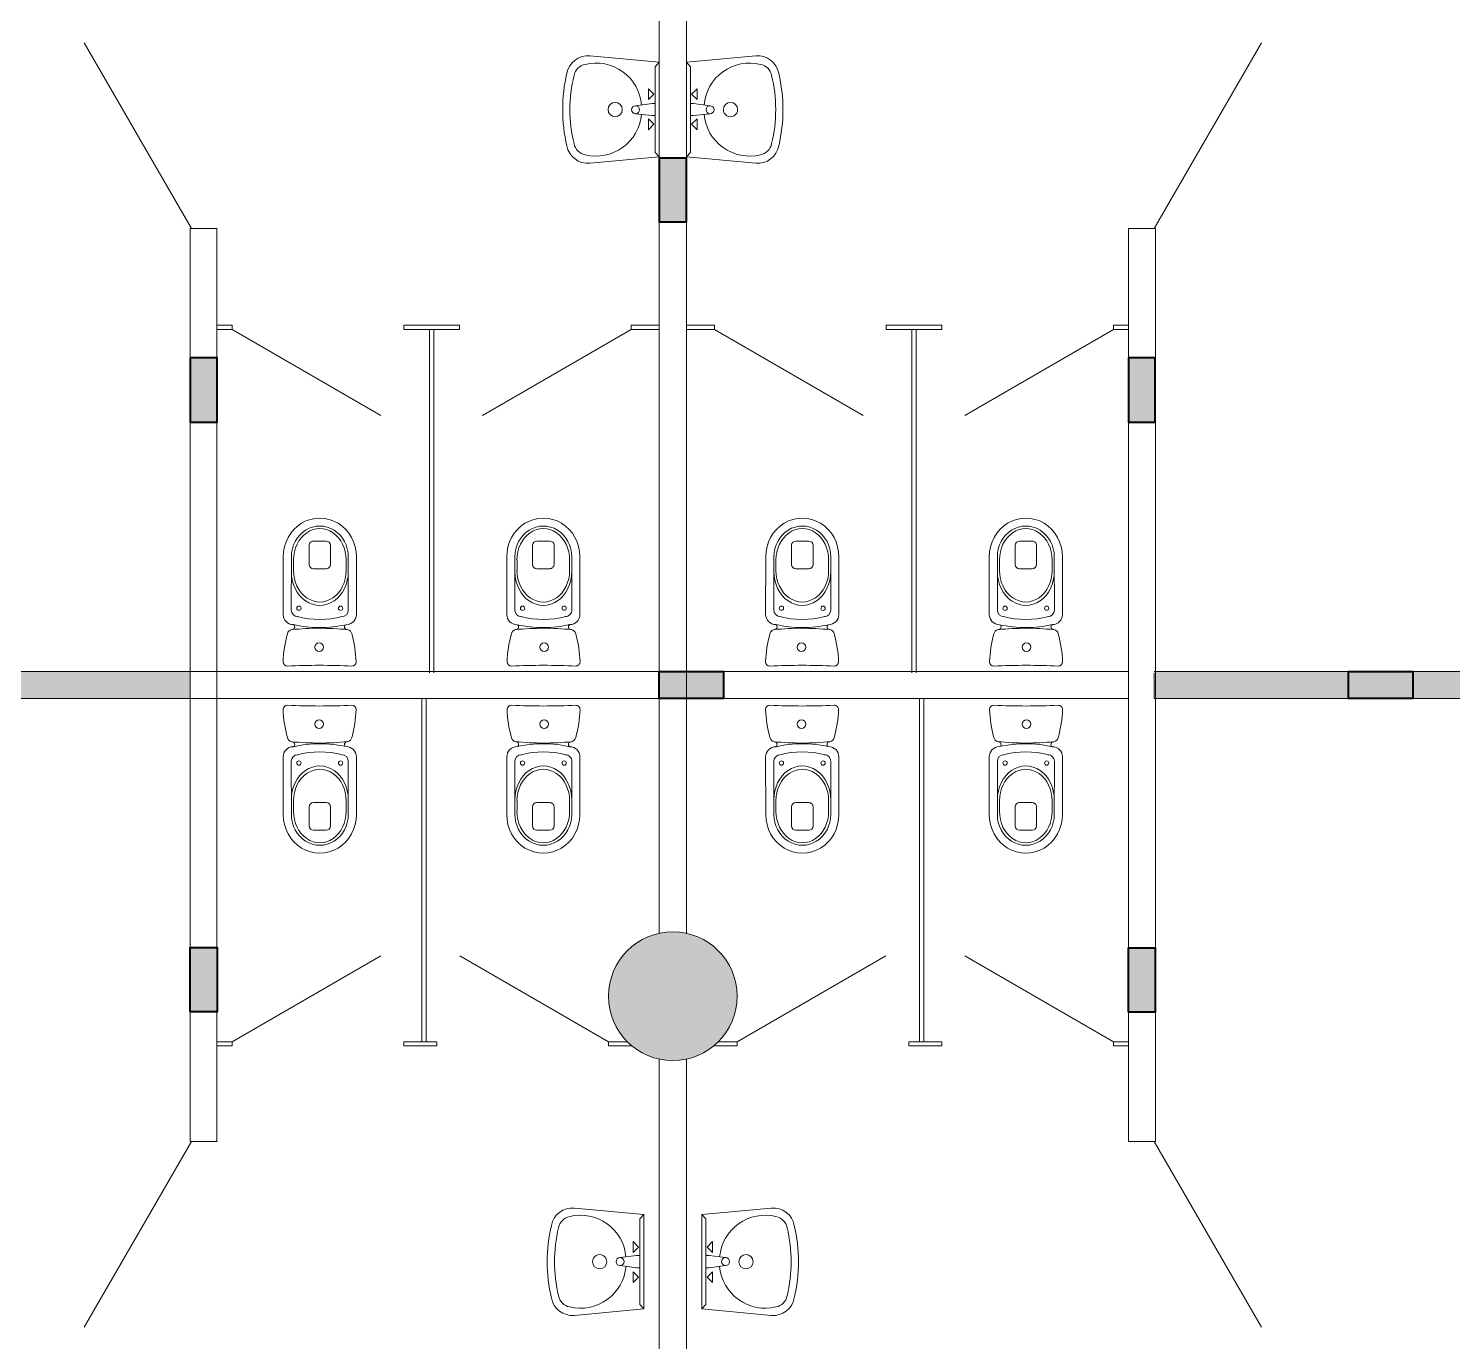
# Model space of a CAD drawing. Header units: millimetres. Extents: x 72919 to 485785, y -53256 to 338519.
# Drawn here: x 318281 to 324921, y 200047 to 206169 of the extents above; entities that cross this region are included whole.
import ezdxf

# ---------------------------------------------------------------- set-up
doc = ezdxf.new("R2010")
doc.units = ezdxf.units.MM
doc.linetypes.add('CONTI', pattern=[0])
for name, color, linetype, lineweight in [('door', 177, 'Continuous', 9), ('equipments', 137, 'CONTI', 20), ('wall', 5, 'Continuous', 40)]:
    doc.layers.add(name, color=color, linetype=linetype, lineweight=lineweight)

# ---------------------------------------------------------------- blocks, each defined once
blk = doc.blocks.new('лоплпр')
at = {"lineweight": 5}
for p, q in [((641135.8, -528855.9), (641135.8, -528587.3)), ((641477.1, -528855.9), (641477.1, -528587.3)), ((641173.7, -528855.9), (641173.7, -528607.3)), ((641439.2, -528855.9), (641439.2, -528607.3)), ((641183.7, -528841.1), (641183.7, -528791.5)), ((641256.4, -528820.4), (641256.4, -528909.3)), ((641276.4, -528800.4), (641336.4, -528800.4)), ((641356.4, -528820.4), (641356.4, -528909.3)), ((641429.2, -528841.1), (641429.2, -528791.5)), ((641276.4, -528929.3), (641336.4, -528929.3))]:
    blk.add_line(p, q, dxfattribs=at)
for centre, radius in [((641309.5, -528434.5), 20), ((641209.6, -528616.2), 10), ((641403.4, -528616.2), 10)]:
    blk.add_circle(centre, radius, dxfattribs=at)
for centre, radius, start, end in [((641157.1, -528366.3), 20, 90, 180), ((641680.2, -528349.3), 543.4, 181.79517, 195.69716), ((641307.1, -525173.1), 3176.8, 267.29363, 272.70637), ((641457.1, -528366.3), 20, 360, 90), ((640933.9, -528349.3), 543.4, 344.30284, 358.20483), ((641180.6, -528492.8), 23.8, 188.46647, 261.53353), ((641178.6, -528528.4), 12.2, 294.61249, 97.36476), ((641307.1, -527206.4), 1316.3, 264.33225, 275.66775), ((641435.6, -528528.6), 12.3, 83.22715, 242.27279), ((641433.6, -528492.8), 23.8, 278.46647, 351.53353), ((641183.7, -528587.3), 47.9, 90, 180), ((641203.7, -528607.3), 30, 90, 180), ((641306.8, -529094), 568, 77.48264, 102.5151), ((641306.4, -528972.3), 408.5, 75.08875, 104.91125), ((641409.2, -528607.3), 30, 360, 90), ((641429.2, -528587.3), 47.9, 360, 89.18466), ((641276.4, -528820.4), 20, 90, 180), ((641336.4, -528820.4), 20, 360, 90), ((641276.4, -528909.3), 20, 180, 270), ((641336.4, -528909.3), 20, 270, 360)]:
    blk.add_arc(centre, radius, start, end, dxfattribs=at)
for centre, major_axis, ratio, start_param, end_param in [((641306.4, -528787.3), (0, 158.2), 0.838996, 4.712389, 7.853982), ((641306.4, -528791.5), (0, 146.5), 0.838114, 4.712389, 7.853982), ((641306.4, -528787.3), (-39.6, 147.6), 0.876351, 4.481722, 4.481728), ((641306.4, -528787.3), (-39.6, 147.6), 0.876351, 4.481722, 4.481728), ((641306.4, -528855.9), (0, 180.4), 0.945693, 1.570796, 4.712389), ((641306.4, -528855.9), (0, 143.4), 0.925942, 1.570796, 4.712389), ((641306.4, -528841.1), (0, 146.5), 0.838114, 1.570796, 4.712389)]:
    blk.add_ellipse(centre, major_axis=major_axis, ratio=ratio, start_param=start_param, end_param=end_param, dxfattribs=at)
blk = doc.blocks.new('оааоапо')
at = {"lineweight": 5}
for p, q in [((641168.4, -527830.3), (641138.4, -528154)), ((641608.9, -527830.3), (641168.4, -527830.3)), ((641188.7, -527849), (641168.4, -527830.3)), ((641360.4, -527849), (641188.7, -527849)), ((641292.2, -527880.1), (641317.2, -527855)), ((641342.3, -527880.1), (641317.2, -527855)), ((641360.4, -527849), (641360.4, -527864)), ((641388.7, -527849), (641360.4, -527849)), ((641388.7, -527849), (641417, -527849)), ((641417, -527849), (641588.6, -527849)), ((641417, -527849), (641417, -527864)), ((641432.4, -527880.1), (641457.4, -527855)), ((641482.5, -527880.1), (641457.4, -527855)), ((641588.6, -527849), (641608.9, -527830.3)), ((641608.9, -527830.3), (641638.9, -528154)), ((641292.2, -527880.1), (641342.3, -527880.1)), ((641360.4, -527864), (641370.8, -527940.7)), ((641417, -527864), (641407.9, -527940.7)), ((641482.5, -527880.1), (641432.4, -527880.1))]:
    blk.add_line(p, q, dxfattribs=at)
blk.add_circle((641389.3, -527940.7), 18.6, dxfattribs=at)
for centre, radius, start, end in [((641385.4, -528125.8), 213.5, 94.88661, 193.56367), ((641392, -528125.7), 213.4, 346.42063, 84.84298), ((641388.7, -528036.1), 33.3, 90, 270), ((641388.7, -528036.1), 33.3, 270, 90), ((641238, -528162.9), 100, 174.86693, 259.44951), ((641241.8, -528164), 65, 190.47097, 259.31551), ((641535.5, -528164), 65, 280.68449, 349.52903), ((641539.3, -528162.9), 100, 280.55049, 5.13307), ((641391.5, -527556.5), 690.6, 256.45747, 269.76436), ((641385.8, -527556.5), 690.6, 270.23564, 283.54253), ((641388.8, -527540.8), 740, 256.79373, 269.99205), ((641388.6, -527540.8), 740, 270.00795, 283.20627)]:
    blk.add_arc(centre, radius, start, end, dxfattribs=at)
blk = doc.blocks.new('сердечник для 125')
at = {"lineweight": 40, "ltscale": 200, "true_color": 0x000000}
h = blk.add_hatch(color=18, dxfattribs=at)
h.dxf.hatch_style = 1
h.paths.add_polyline_path([(-779283.3, 728682.7), (-779583.3, 728682.7), (-779583.3, 728557.7), (-779283.3, 728557.7)])
at = {"color": 18, "lineweight": 40, "true_color": 0x000000}
blk.add_lwpolyline([(-779283.3, 728682.7), (-779583.3, 728682.7), (-779583.3, 728557.7), (-779283.3, 728557.7)], close=True, dxfattribs=at)
at = {"ltscale": 0.740741}
for points in [[(-779408.4, 728682.4), (-779408.4, 728682.9)], [(-779283.3, 728557.9), (-779283.4, 728557.9)]]:
    blk.add_lwpolyline(points, dxfattribs=at)

msp = doc.modelspace()

# ---------------------------------------------------------------- hatches: boundary and pattern name
at = {"ltscale": 500, "true_color": 0x000000}
h = msp.add_hatch(color=18, dxfattribs=at)
h.dxf.hatch_style = 1
h.paths.add_polyline_path([(319033.91304, 203170.71168), (319033.91302, 203045.69535), (313636.59634, 203044.93466), (313636.59636, 203169.9186)])
h = msp.add_hatch(color=18, dxfattribs=at)
h.dxf.hatch_style = 1
h.paths.add_polyline_path([(323536.95453, 203170.71168), (323536.95455, 203045.69535), (328560.43498, 203044.93466), (328560.43496, 203169.9186)])
h = msp.add_hatch(color=18, dxfattribs=at)
h.dxf.hatch_style = 1
edge = h.paths.add_edge_path()
edge.add_arc((321285.42838, 201657.95101), 300, 0, 360)
at = {"layer": 'wall', "lineweight": 18, "ltscale": 0.007407, "true_color": 0x000000}
h = msp.add_hatch(color=18, dxfattribs=at)
h.dxf.hatch_style = 1
h.paths.add_polyline_path([(321223.64786, 209012.95825), (321223.64786, 203170.21439), (321348.64786, 203170.21439), (321348.64786, 209012.95825)], flags=0)
h = msp.add_hatch(color=18, dxfattribs=at)
h.dxf.hatch_style = 1
h.paths.add_polyline_path([(319035.48294, 205235.57922), (319160.48291, 205235.48966), (319160.05081, 204632.38437), (319035.05084, 204632.47392), (319035.48294, 205235.57922)], flags=0)
h = msp.add_hatch(color=18, dxfattribs=at)
h.dxf.hatch_style = 1
h.paths.add_polyline_path([(323411.75666, 205235.53882), (323410.37379, 201882.41158), (323535.37378, 201882.36003), (323536.75665, 205235.48727)], flags=0)
h = msp.add_hatch(color=18, dxfattribs=at)
h.dxf.hatch_style = 1
h.paths.add_polyline_path([(319035.19242, 204332.38264), (319035.19242, 201883.11448), (319160.19242, 201883.11448), (319160.19242, 204332.38264)], flags=0)
h = msp.add_hatch(color=18, dxfattribs=at)
h.dxf.hatch_style = 1
h.paths.add_polyline_path([(323410.42051, 203170.28273), (319160.41986, 203169.54797), (319160.44147, 203044.54797), (323410.44212, 203045.28273)], flags=0)
h = msp.add_hatch(color=18, dxfattribs=at)
h.dxf.hatch_style = 1
h.paths.add_polyline_path([(321222.19777, 203045.13251), (321223.51434, 201949.60549), (321348.51425, 201949.75571), (321347.19768, 203045.28273)], flags=0)
h = msp.add_hatch(color=18, dxfattribs=at)
h.dxf.hatch_style = 1
h.paths.add_polyline_path([(319035.05084, 201583.16166), (319160.05081, 201583.23927), (319160.4256, 200979.60539), (319035.42563, 200979.52778), (319035.05084, 201583.16166)], flags=0)
h = msp.add_hatch(color=18, dxfattribs=at)
h.dxf.hatch_style = 1
h.paths.add_polyline_path([(323411.83283, 201583.68388), (323536.82582, 201582.36006), (323530.44197, 200979.60541), (323405.44898, 200980.92923), (323411.83283, 201583.68388)], flags=0)
h = msp.add_hatch(color=18, dxfattribs=at)
h.dxf.hatch_style = 1
h.paths.add_polyline_path([(321221.78799, 201362.76995), (321346.78799, 201362.80414), (321347.19768, 199865.00181), (321222.19769, 199864.96762), (321221.78799, 201362.76995)], flags=0)

# ---------------------------------------------------------------- linework, layer by layer
at = {"layer": 'door', "linetype": 'ByBlock', "ltscale": 100}
for p, q in [((318540.44164, 206101.51507), (319040.44164, 205235.48966)), ((324030.44164, 206101.51507), (323530.44164, 205235.48966)), ((318540.44118, 200113.58008), (319040.44131, 200979.60541)), ((324030.4421, 200113.58008), (323530.44197, 200979.60541))]:
    msp.add_line(p, q, dxfattribs=at)
at = {"layer": 'equipments'}
for p, q in [((319160.44164, 204784.54753), (319230.44163, 204784.54753)), ((319160.44164, 204764.54753), (319230.44163, 204764.54753)), ((319230.44163, 204764.54753), (319230.44163, 204784.54753)), ((319923.26196, 204364.54753), (319230.44163, 204764.54753)), ((320030.44163, 204784.54753), (320290.4416, 204784.54753)), ((320030.44163, 204764.54753), (320030.44163, 204784.54753)), ((320030.44163, 204764.54753), (320290.4416, 204764.54753)), ((320150.44162, 204764.54753), (320150.44162, 203164.54745)), ((320170.44162, 204764.54753), (320170.44162, 203164.54745)), ((320290.4416, 204764.54753), (320290.4416, 204784.54753)), ((320397.62122, 204364.54763), (321090.4416, 204764.54753)), ((321090.4416, 204784.54753), (321222.2997, 204784.54753)), ((321090.4416, 204764.54753), (321090.4416, 204784.54753)), ((321090.4416, 204764.54753), (321222.30008, 204764.54753)), ((321480.44168, 204784.54753), (321348.60155, 204784.54753)), ((321480.44168, 204764.54753), (321348.60155, 204764.54753)), ((321480.44168, 204764.54753), (321480.44168, 204784.54753)), ((322173.26206, 204364.54763), (321480.44168, 204764.54753)), ((322540.44164, 204784.54753), (322280.44168, 204784.54753)), ((322280.44168, 204764.54753), (322280.44168, 204784.54753)), ((322540.44164, 204764.54753), (322280.44168, 204764.54753)), ((322400.44166, 204764.54753), (322400.44166, 203164.54745)), ((322420.44166, 204764.54753), (322420.44166, 203164.54745)), ((322540.44164, 204764.54753), (322540.44164, 204784.54753)), ((322647.62132, 204364.54753), (323340.44164, 204764.54753)), ((323410.44164, 204784.54753), (323340.44164, 204784.54753)), ((323340.44164, 204764.54753), (323340.44164, 204784.54753)), ((323410.44164, 204764.54753), (323340.44164, 204764.54753)), ((320115.43239, 201444.56843), (320115.43264, 203044.56851)), ((320135.43239, 201444.56843), (320135.43264, 203044.56851)), ((322435.45089, 201444.56843), (322435.45064, 203044.56851)), ((322455.45089, 201444.56843), (322455.45064, 203044.56851)), ((319923.26176, 201844.54741), (319230.44138, 201444.54751)), ((320292.61235, 201844.54723), (320985.43267, 201444.54723)), ((322278.27093, 201844.54723), (321585.4506, 201444.54723)), ((322647.62151, 201844.54741), (323340.4419, 201444.54751)), ((319160.44138, 201444.54753), (319230.44138, 201444.54751)), ((319160.44138, 201424.54753), (319230.44138, 201424.54751)), ((319230.44138, 201444.54751), (319230.44138, 201424.54751)), ((320030.44138, 201444.54739), (320030.44138, 201424.54739)), ((320030.44138, 201444.54738), (320185.43267, 201444.54735)), ((320030.44138, 201424.54739), (320185.43267, 201424.54737)), ((320185.43267, 201444.54735), (320185.43267, 201424.54735)), ((320985.43267, 201444.54723), (321073.58664, 201444.54721)), ((320985.43267, 201444.54723), (320985.43267, 201424.54723)), ((320985.43267, 201424.54723), (321095.74346, 201424.54721)), ((321585.45061, 201424.54723), (321475.13982, 201424.54721)), ((321585.4506, 201444.54723), (321497.29663, 201444.54721)), ((321585.4506, 201444.54723), (321585.45061, 201424.54723)), ((322540.4419, 201444.54738), (322385.4506, 201444.54735)), ((322385.4506, 201444.54735), (322385.45061, 201424.54735)), ((322540.4419, 201424.54739), (322385.45061, 201424.54737)), ((322540.4419, 201444.54739), (322540.4419, 201424.54739)), ((323410.44189, 201444.54753), (323340.4419, 201444.54751)), ((323340.4419, 201444.54751), (323340.4419, 201424.54751)), ((323410.4419, 201424.54753), (323340.4419, 201424.54751))]:
    msp.add_line(p, q, dxfattribs=at)
at = {"layer": 'wall', "color": 18, "lineweight": 18, "ltscale": 0.007407, "true_color": 0x000000}
for p, q in [((321222.21971, 209012.95825), (321222.35332, 201949.75571)), ((321348.60155, 209012.94762), (321348.60155, 201949.73758)), ((319160.44164, 205235.48966), (319034.13126, 205235.48727)), ((319034.13126, 205235.48727), (319034.21176, 200979.603)), ((319159.13126, 205235.48964), (319159.21176, 200979.60537)), ((323410.37413, 205235.48966), (323410.45464, 200979.60539)), ((323410.44164, 205235.48966), (323536.68452, 205235.48966)), ((323536.68452, 205235.48966), (323536.68452, 200979.60539)), ((323410.41318, 203171.07258), (313636.59635, 203170.8877)), ((323530.44164, 203164.54753), (323530.44165, 203044.54753)), ((329247.33022, 203170.99778), (323530.44165, 203170.88964)), ((323410.41558, 203044.54794), (313636.59635, 203044.54794)), ((329247.33261, 203044.54753), (323530.44165, 203044.54753)), ((321222.36442, 201363.16774), (321222.44688, 197003.6604)), ((321348.60155, 201363.18826), (321348.60155, 197003.6604)), ((319160.44131, 200979.60539), (319034.21176, 200979.603)), ((323410.45464, 200979.60539), (323536.68452, 200979.60539))]:
    msp.add_line(p, q, dxfattribs=at)
msp.add_circle((321285.43531, 201656.46292), 300, dxfattribs=at)

# ---------------------------------------------------------------- block references
at = {"layer": 'equipments', "extrusion": (-1.18972e-19, -6.86778e-20, -1), "xscale": -1, "zscale": -1, "rotation": 90.00214251828535}
msp.add_blockref('оааоапо', (-849076.59668, 847159.40332), dxfattribs=at)
at = {"layer": 'equipments', "extrusion": (1.18972e-19, -6.86778e-20, -1), "zscale": -1, "rotation": 269.9978574817146}
msp.add_blockref('оааоапо', (206505.72758, 847159.40332), dxfattribs=at)
at = {"layer": 'equipments'}
for p, rotation in [((960400.4534, -325811.05263), 179.9409590081281), ((962650.53518, -325810.95395), 179.9409678384983), ((-320079.57039, 732020.14752), 359.940959008143), ((-317829.65164, 732020.04885), 359.9409678384833)]:
    msp.add_blockref('лоплпр', p, dxfattribs=dict(at, rotation=rotation))
at = {"layer": 'equipments', "xscale": -1}
for p, rotation in [((-320079.65191, -325810.95395), 180.0590321615017), ((-317829.57012, -325811.05263), 180.0590409918719), ((960400.53491, 732020.04885), 0.05903216151663671), ((962650.45367, 732020.14752), 0.05904099185709555)]:
    msp.add_blockref('лоплпр', p, dxfattribs=dict(at, rotation=rotation))
at = {"layer": 'equipments', "extrusion": (-1.18972e-19, 6.86778e-20, -1), "zscale": -1, "rotation": 89.99786631206995}
msp.add_blockref('оааоапо', (-849004.13296, -440950.38993), dxfattribs=at)
at = {"layer": 'equipments', "extrusion": (1.18972e-19, 6.86778e-20, -1), "xscale": -1, "zscale": -1, "rotation": 270.0021336879301}
msp.add_blockref('оааоапо', (206433.24969, -440950.38993), dxfattribs=at)
at = {"layer": 'wall', "color": 18, "lineweight": 18, "ltscale": 0.007407, "true_color": 0x000000, "xscale": -1, "rotation": 90}
for p in [(1049905.95938, -574018.53725), (1047717.93692, -577700.20935), (1052093.11829, -577700.96381)]:
    msp.add_blockref('сердечник для 125', p, dxfattribs=at)
at = {"layer": 'wall', "color": 18, "lineweight": 18, "ltscale": 0.007407, "true_color": 0x000000, "rotation": 90.00000000000001}
for p in [(1047717.93692, 983915.70647), (1052093.11829, 983916.46093)]:
    msp.add_blockref('сердечник для 125', p, dxfattribs=at)
at = {"layer": 'wall', "color": 18, "lineweight": 18, "ltscale": 0.007407, "true_color": 0x000000, "xscale": -1}
for p in [(-458060.99124, -525512.46178), (-454846.36798, -525512.46178)]:
    msp.add_blockref('сердечник для 125', p, dxfattribs=at)

doc.saveas('drawing.dxf')
